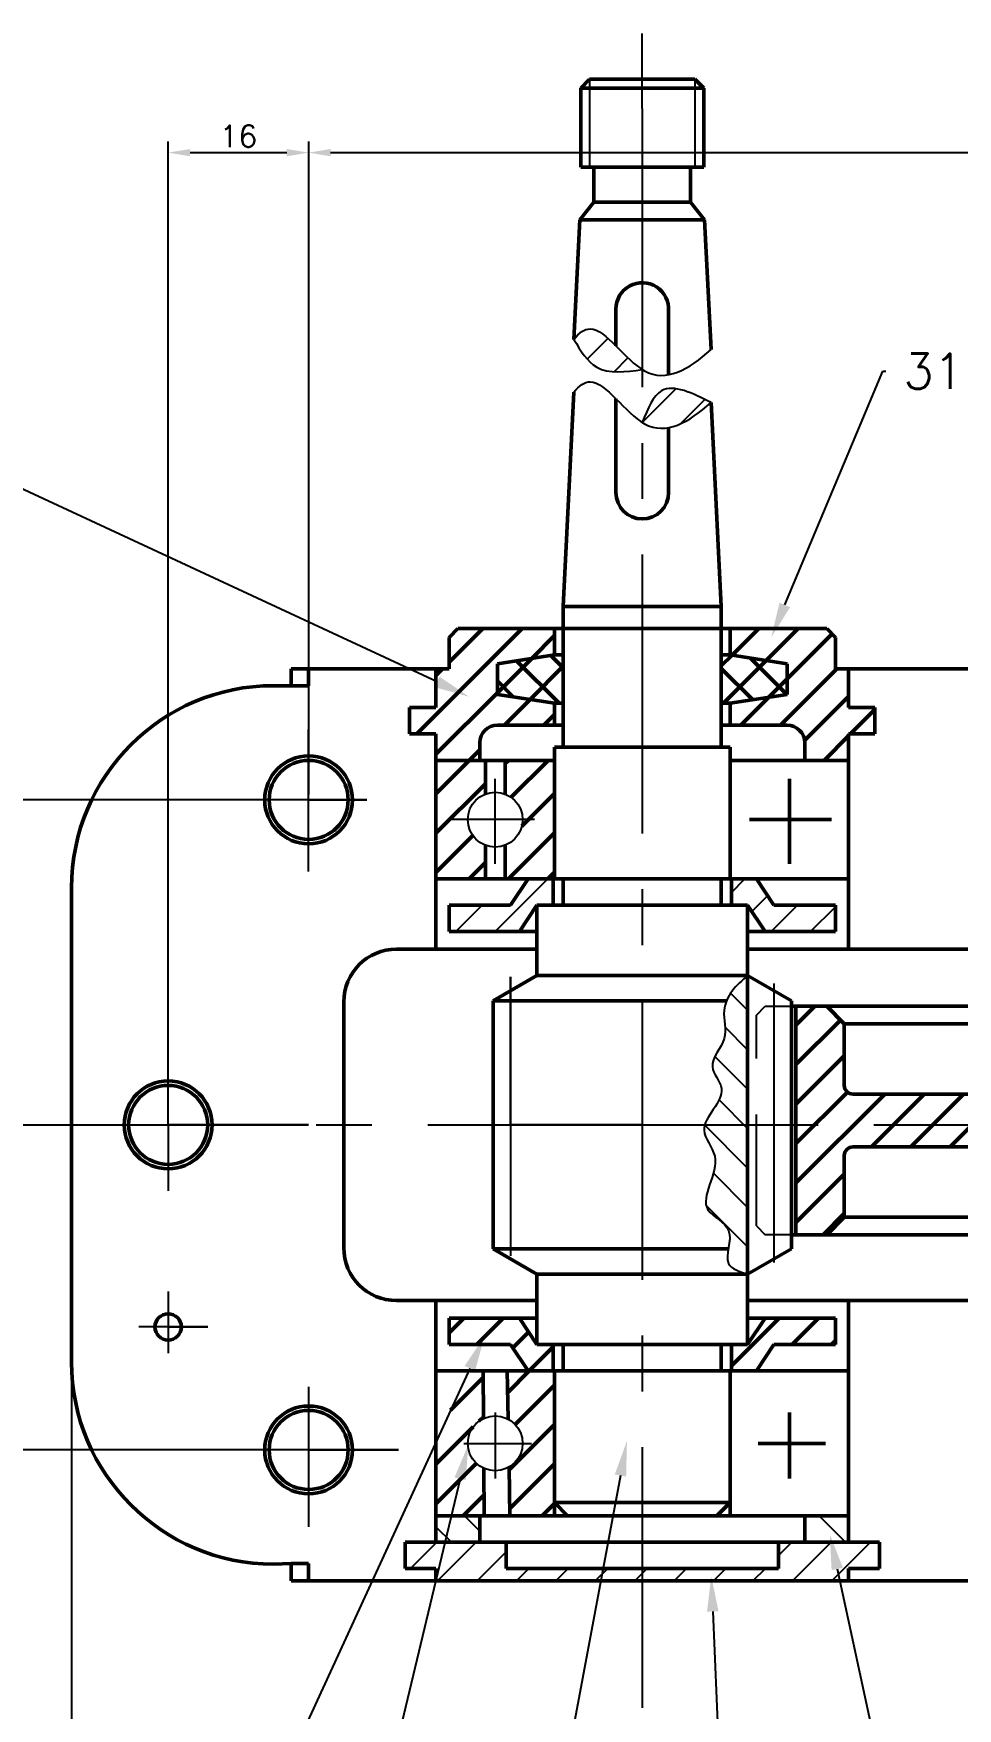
# Model space of a CAD drawing. Header units: millimetres. Extents: x 0 to 3256, y 0 to 1469.
# Drawn here: x 1073 to 1178.2, y 374.8 to 565.5 of the extents above; entities that cross this region are included whole.
import ezdxf
from ezdxf import colors
from ezdxf.entities.mleader import LeaderData, LeaderLine
from ezdxf.math import Vec2, Vec3

# ---------------------------------------------------------------- set-up
doc = ezdxf.new("R2010")
doc.units = ezdxf.units.MM
doc.linetypes.add('CENTER', pattern=[50.8, 31.75, -6.35, 6.35, -6.35])
doc.linetypes.add('DASHED', pattern=[19.05, 12.7, -6.35])
doc.layers.add('图层1', color=7, linetype='Continuous', lineweight=50)
doc.layers.add('图层2', color=240, linetype='CENTER')
doc.layers.add('图层3', color=100, linetype='DASHED')
doc.styles.get("Standard").update_dxf_attribs({"font": 'txt', "bigfont": 'gbcbig.shx'})
doc.dimstyles.new('ISO-25', dxfattribs={"dimtxt": 2.5, "dimasz": 2.5, "dimexe": 1.25, "dimexo": 0.625, "dimtad": 1, "dimtxsty": 'Standard', "dimcen": 2.5, "dimadec": 0, "dimazin": 0, "dimtfac": 1, "dimtmove": 0, "dimatfit": 3, "dimfxl": 1, "dimarcsym": 0})
pattern_1 = [(135, (100.4694, -76.8676), (-2.245064, -2.245064), [])]
pattern_2 = [(45, (100.4694, -76.8676), (-2.245064, 2.245064), [])]

# ---------------------------------------------------------------- blocks, each defined once
blk = doc.blocks.new('*D1')
at = {"color": 0, "lineweight": -2, "transparency": 16777216}
for p, q in [((1103.67, 478.27), (1059.48, 478.27)), ((1060.73, 475.77), (1060.73, 406.77)), ((1103.67, 404.27), (1059.48, 404.27))]:
    blk.add_line(p, q, dxfattribs=at)
at = {"color": 0, "transparency": 16777216}
for points in [[(1060.31, 475.77), (1061.15, 475.77), (1060.73, 478.27)], [(1060.31, 406.77), (1061.15, 406.77), (1060.73, 404.27)]]:
    blk.add_solid(points, dxfattribs=at)
at = {"layer": 'Defpoints', "color": 0, "transparency": 16777216}
for p in [(1104.3, 478.27), (1060.73, 404.27), (1104.3, 404.27)]:
    blk.add_point(p, dxfattribs=at)
at = {"color": 0, "transparency": 16777216, "insert": (1058.85, 441.27), "char_height": 2.5, "attachment_point": 5, "rotation": 90}
blk.add_mtext('74', dxfattribs=at)
blk = doc.blocks.new('*D3')
at = {"color": 0, "lineweight": -2, "transparency": 16777216}
for p, q in [((1088.3, 441.9), (1088.3, 553.2)), ((1104.3, 478.9), (1104.3, 553.2)), ((1090.8, 551.95), (1101.8, 551.95))]:
    blk.add_line(p, q, dxfattribs=at)
at = {"color": 0, "transparency": 16777216}
for points in [[(1090.8, 552.36), (1090.8, 551.53), (1088.3, 551.95)], [(1101.8, 552.36), (1101.8, 551.53), (1104.3, 551.95)]]:
    blk.add_solid(points, dxfattribs=at)
at = {"layer": 'Defpoints', "color": 0, "transparency": 16777216}
for p in [(1104.3, 551.95), (1104.3, 478.27), (1088.3, 441.27)]:
    blk.add_point(p, dxfattribs=at)
at = {"color": 0, "transparency": 16777216, "insert": (1096.3, 553.82), "char_height": 2.5, "attachment_point": 5}
blk.add_mtext('16', dxfattribs=at)
blk = doc.blocks.new('*D4')
at = {"color": 0, "lineweight": -2, "transparency": 16777216}
for p, q in [((1104.3, 478.9), (1104.3, 553.2)), ((1262.3, 478.9), (1262.3, 553.2)), ((1106.8, 551.95), (1259.8, 551.95))]:
    blk.add_line(p, q, dxfattribs=at)
at = {"color": 0, "transparency": 16777216}
for points in [[(1106.8, 552.36), (1106.8, 551.53), (1104.3, 551.95)], [(1259.8, 552.36), (1259.8, 551.53), (1262.3, 551.95)]]:
    blk.add_solid(points, dxfattribs=at)
at = {"layer": 'Defpoints', "color": 0, "transparency": 16777216}
for p in [(1262.3, 551.95), (1104.3, 478.27), (1262.3, 478.27)]:
    blk.add_point(p, dxfattribs=at)
at = {"color": 0, "transparency": 16777216, "insert": (1183.3, 553.82), "char_height": 2.5, "attachment_point": 5}
blk.add_mtext('158', dxfattribs=at)
blk = doc.blocks.new('*D6')
at = {"color": 0, "lineweight": -2, "transparency": 16777216}
for p, q in [((1077.3, 440.65), (1077.3, 322.28)), ((1307.3, 440.65), (1307.3, 322.28)), ((1079.8, 323.53), (1304.8, 323.53))]:
    blk.add_line(p, q, dxfattribs=at)
at = {"color": 0, "transparency": 16777216}
for points in [[(1079.8, 323.95), (1079.8, 323.12), (1077.3, 323.53)], [(1304.8, 323.95), (1304.8, 323.12), (1307.3, 323.53)]]:
    blk.add_solid(points, dxfattribs=at)
at = {"layer": 'Defpoints', "color": 0, "transparency": 16777216}
for p in [(1077.3, 441.27), (1307.3, 441.27), (1307.3, 323.53)]:
    blk.add_point(p, dxfattribs=at)
at = {"color": 0, "transparency": 16777216, "insert": (1192.3, 325.41), "char_height": 2.5, "attachment_point": 5}
blk.add_mtext('230', dxfattribs=at)

msp = doc.modelspace()

# ---------------------------------------------------------------- hatches: boundary and pattern name
h = msp.add_hatch()
h.set_pattern_fill('ANSI31')
h.set_pattern_definition([(45, (100.4694, -94.0235), (-2.245064, 2.245064), [])])
edge = h.paths.add_edge_path()
edge.add_spline(control_points=[(1142.297, 527.263), (1140.156, 528.603), (1137.314, 533.12), (1135.099, 531.432), (1134.516, 530.691)], knot_values=[4.0691844, 4.0691844, 4.0691844, 4.0691844, 11.586957, 14.4436749, 14.4436749, 14.4436749, 14.4436749], degree=3, periodic=0)
edge.add_spline(control_points=[(1134.516, 530.691), (1135.269, 529.416), (1136.977, 526.52), (1140.388, 526.996), (1142.297, 527.263)], knot_values=[0, 0, 0, 0, 4.0947117, 9.2926471, 9.2926471, 9.2926471, 9.2926471], degree=3, periodic=0)
edge = h.paths.add_edge_path()
edge.add_spline(control_points=[(1142.297, 521.24), (1142.385, 521.185), (1144.923, 519.692), (1147.561, 521.21), (1150.135, 523.506)], knot_values=[14.4436749, 14.4436749, 14.4436749, 14.4436749, 14.7542964, 23.3437966, 23.3437966, 23.3437966, 23.3437966], degree=3, periodic=0)
edge.add_spline(control_points=[(1150.135, 523.506), (1148.017, 524.556), (1144.34, 526.379), (1142.905, 522.77), (1142.297, 521.24)], knot_values=[0, 0, 0, 0, 5.7698561, 10.0148919, 10.0148919, 10.0148919, 10.0148919], degree=3, periodic=0)
h = msp.add_hatch()
h.set_pattern_fill('ANSI31')
h.set_pattern_definition(pattern_2)
h.paths.add_polyline_path([(1132.147, 466.272), (1132.147, 469.272), (1129.297, 469.272), (1127.297, 466.272), (1120.297, 466.272), (1120.297, 463.272), (1128.297, 463.272), (1130.297, 466.272)])
h = msp.add_hatch()
h.set_pattern_fill('ANSI31')
h.set_pattern_definition(pattern_2)
h.paths.add_polyline_path([(1157.297, 466.272), (1155.297, 469.272), (1152.447, 469.272), (1152.447, 466.272), (1154.297, 466.272), (1156.297, 463.272), (1164.297, 463.272), (1164.297, 466.272)])
h = msp.add_hatch()
h.set_pattern_fill('ANSI31', angle=90)
h.set_pattern_definition(pattern_1)
edge = h.paths.add_edge_path()
edge.add_spline(control_points=[(1154.297, 458.272), (1153.661, 457.725), (1152.704, 456.904), (1152.053, 455.781), (1151.892, 455.385)], knot_values=[0, 0, 0, 0, 2.5079653, 3.7699036, 3.7699036, 3.7699036, 3.7699036], degree=3, periodic=0)
edge.add_spline(control_points=[(1151.892, 455.385), (1151.752, 455.041), (1151.375, 453.63), (1152.344, 450.934), (1149.318, 448.153), (1152.531, 444.868), (1149.818, 442.632), (1149.411, 441.272)], knot_values=[3.7699036, 3.7699036, 3.7699036, 3.7699036, 4.8698192, 8.0860386, 11.5673152, 14.2232473, 18.7100379, 18.7100379, 18.7100379, 18.7100379], degree=3, periodic=0)
edge.add_line((1149.411, 441.272), (1154.297, 441.272))
edge.add_line((1154.297, 441.272), (1154.297, 458.272))
edge = h.paths.add_edge_path()
edge.add_line((1154.297, 441.272), (1149.411, 441.272))
edge.add_spline(control_points=[(1149.411, 441.272), (1149.349, 441.066), (1149.167, 439.901), (1152.128, 436.978), (1147.628, 431.768), (1152.622, 429.915), (1152.213, 427.886), (1152.093, 427.159)], knot_values=[18.7100379, 18.7100379, 18.7100379, 18.7100379, 19.3909373, 22.5715982, 28.7323075, 32.0626184, 34.0768184, 34.0768184, 34.0768184, 34.0768184], degree=3, periodic=0)
edge.add_spline(control_points=[(1152.093, 427.159), (1151.989, 426.528), (1151.799, 425.072), (1153.373, 424.568), (1154.297, 424.272)], knot_values=[34.0768184, 34.0768184, 34.0768184, 34.0768184, 35.8249971, 38.3057869, 38.3057869, 38.3057869, 38.3057869], degree=3, periodic=0)
edge.add_line((1154.297, 424.272), (1154.297, 441.272))
h = msp.add_hatch()
h.set_pattern_fill('ANSI31', angle=90)
h.set_pattern_definition(pattern_1)
h.paths.add_polyline_path([(1123.797, 396.772), (1118.797, 396.772), (1118.797, 393.772), (1123.797, 393.772)])
h.paths.add_polyline_path([(1165.797, 393.772), (1165.797, 396.772), (1160.797, 396.772), (1160.797, 393.772)])
h = msp.add_hatch()
h.set_pattern_fill('ANSI31')
h.set_pattern_definition(pattern_2)
h.paths.add_polyline_path([(1126.797, 393.772), (1118.797, 393.772), (1115.297, 393.772), (1115.297, 390.772), (1118.797, 390.772), (1118.797, 389.359), (1142.297, 389.359), (1142.297, 390.772), (1126.797, 390.772)])
h.paths.add_polyline_path([(1169.297, 393.772), (1157.797, 393.772), (1157.797, 390.772), (1142.297, 390.772), (1142.297, 389.359), (1165.797, 389.359), (1165.797, 390.772), (1169.297, 390.772)])
at = {"layer": '图层1'}
h = msp.add_hatch(dxfattribs=at)
h.set_pattern_fill('ANSI31')
h.set_pattern_definition(pattern_2)
h.paths.add_polyline_path([(1132.297, 494.772), (1132.297, 497.772), (1121.297, 497.772), (1120.297, 496.772), (1120.297, 493.185), (1118.797, 493.185), (1118.797, 491.272), (1118.797, 488.772), (1115.797, 488.772), (1115.797, 485.772), (1118.797, 485.772), (1118.797, 482.772), (1123.797, 482.772), (1123.797, 484.772, -0.4142136), (1125.797, 486.772), (1132.297, 486.772), (1132.297, 489.272), (1125.797, 490.272), (1125.797, 493.772)])
h.paths.add_polyline_path([(1164.297, 496.772), (1163.297, 497.772), (1152.297, 497.772), (1152.297, 494.772), (1158.797, 493.772), (1158.797, 490.272), (1152.297, 489.272), (1152.297, 486.772), (1158.797, 486.772, -0.4142136), (1160.797, 484.772), (1160.797, 482.772), (1165.797, 482.772), (1165.797, 485.772), (1168.797, 485.772), (1168.797, 488.772), (1165.797, 488.772), (1165.797, 492.772), (1165.797, 493.185), (1164.297, 493.185)])
h = msp.add_hatch(dxfattribs=at)
h.set_pattern_fill('ANSI37')
h.set_pattern_definition([(45, (100.4694, -76.8676), (-2.245064, 2.245064), []), (135, (100.4694, -76.8676), (-2.245064, -2.245064), [])])
h.paths.add_polyline_path([(1132.297, 489.272), (1133.297, 489.272), (1133.297, 494.772), (1132.297, 494.772), (1125.797, 493.772), (1125.797, 490.272)])
h.paths.add_polyline_path([(1152.297, 494.772), (1151.297, 494.772), (1151.297, 489.272), (1152.297, 489.272), (1158.797, 490.272), (1158.797, 493.772)])
h = msp.add_hatch(dxfattribs=at)
h.set_pattern_fill('ANSI31')
h.set_pattern_definition(pattern_2)
h.paths.add_polyline_path([(1181.297, 466.772), (1187.967, 466.772), (1187.967, 471, -0.3180805), (1185.297, 474.772, -0.3180805), (1187.967, 478.544), (1187.967, 482.772), (1181.297, 482.772)])
h.paths.add_polyline_path([(1193.297, 474.772, -0.3180805), (1190.627, 471), (1190.627, 466.772), (1193.797, 466.772), (1197.297, 466.772), (1197.297, 480.772), (1197.297, 482.772), (1190.627, 482.772), (1190.627, 478.544, -0.3180805)])
h.paths.add_polyline_path([(1124.422, 478.938), (1124.422, 482.772), (1123.797, 482.772), (1118.797, 482.772), (1118.797, 469.272), (1124.422, 469.272), (1124.422, 473.107, -0.310029), (1122.422, 476.022, -0.310029)])
h.paths.add_polyline_path([(1128.672, 476.022, -0.310029), (1126.672, 473.107), (1126.672, 469.272), (1132.297, 469.272), (1132.297, 482.772), (1126.672, 482.772), (1126.672, 478.938, -0.310029)])
h.paths.add_polyline_path([(1124.203, 407.844), (1124.172, 413.272), (1122.525, 413.272), (1118.797, 405.175), (1118.797, 396.772), (1124.269, 396.772), (1124.237, 402.185, -0.2925102), (1122.422, 405.022, -0.2893235)])
h.paths.add_polyline_path([(1127.024, 407.776, -0.2763172), (1128.672, 405.022, -0.2663313), (1127.125, 402.325), (1127.229, 396.772), (1132.297, 396.772), (1132.297, 398.272), (1132.297, 413.272), (1129.297, 413.272), (1126.922, 413.272)])
h.paths.add_polyline_path([(1187.967, 411.544), (1187.967, 415.772), (1181.297, 415.772), (1181.297, 399.772), (1187.967, 399.772), (1187.967, 404, -0.3180805), (1185.297, 407.772, -0.3180805)])
h.paths.add_polyline_path([(1193.297, 407.772, -0.3162241), (1190.652, 404.009), (1190.661, 399.772), (1197.297, 399.772), (1197.297, 413.772), (1197.297, 415.772), (1194.297, 415.772), (1190.627, 415.772), (1190.636, 411.541, -0.3174131)])
h = msp.add_hatch(dxfattribs=at)
h.set_pattern_fill('ANSI31')
h.set_pattern_definition(pattern_2)
h.paths.add_polyline_path([(1165.297, 452.772), (1163.297, 454.772), (1159.797, 454.772), (1159.797, 441.272), (1196.297, 441.272), (1196.297, 453.772), (1197.297, 453.772), (1197.297, 454.772), (1190.297, 454.772), (1188.297, 452.772), (1188.297, 445.772, -0.4142136), (1187.297, 444.772), (1166.297, 444.772, -0.4142136), (1165.297, 445.772)])
h.paths.add_polyline_path([(1165.297, 437.772, -0.4142136), (1166.297, 438.772), (1187.297, 438.772, -0.4142136), (1188.297, 437.772), (1188.297, 430.772), (1190.297, 428.772), (1196.297, 428.772), (1196.297, 441.272), (1159.797, 441.272), (1159.797, 428.772), (1163.297, 428.772), (1165.297, 430.772)])
h.paths.add_polyline_path([(1236.297, 452.772), (1234.297, 454.772), (1227.297, 454.772), (1227.297, 453.772), (1228.297, 453.772), (1228.297, 441.272), (1264.797, 441.272), (1264.797, 454.772), (1261.297, 454.772), (1259.297, 452.772), (1259.297, 445.772, -0.4142136), (1258.297, 444.772), (1237.297, 444.772, -0.4142136), (1236.297, 445.772)])
h.paths.add_polyline_path([(1236.297, 437.772, -0.4142136), (1237.297, 438.772), (1258.297, 438.772, -0.4142136), (1259.297, 437.772), (1259.297, 430.772), (1261.297, 428.772), (1264.797, 428.772), (1264.797, 441.272), (1228.297, 441.272), (1228.297, 428.772), (1234.297, 428.772), (1236.297, 430.772)])
h = msp.add_hatch(dxfattribs=at)
h.set_pattern_fill('ANSI31')
h.set_pattern_definition(pattern_2)
h.paths.add_polyline_path([(1120.297, 419.272), (1120.297, 416.272), (1127.297, 416.272), (1129.297, 413.272), (1132.147, 413.272), (1132.147, 416.272), (1130.297, 416.272), (1128.297, 419.272)])
h = msp.add_hatch(dxfattribs=at)
h.set_pattern_fill('ANSI31')
h.set_pattern_definition(pattern_2)
h.paths.add_polyline_path([(1164.297, 416.272), (1164.297, 419.272), (1156.297, 419.272), (1154.297, 416.272), (1152.446, 416.272), (1152.446, 413.272), (1155.297, 413.272), (1157.297, 416.272)])

# ---------------------------------------------------------------- linework, layer by layer
at = {"color": 7}
for p, q in [((1136.297, 560.295), (1136.297, 550.295)), ((1148.297, 560.295), (1148.297, 550.295)), ((1118.797, 396.772), (1118.797, 393.772)), ((1142.297, 393.772), (1126.797, 393.772)), ((1142.297, 393.772), (1157.797, 393.772)), ((1169.297, 393.772), (1169.297, 393.772)), ((1169.297, 393.772), (1169.297, 393.772))]:
    msp.add_line(p, q, dxfattribs=at)
for centre in [(1125.547, 476.022), (1125.547, 405.022)]:
    msp.add_circle(centre, 3.125, dxfattribs=at)
for points in [[(1134.516, 530.691), (1135.099, 531.432), (1137.381, 533.17), (1142.695, 524.433), (1147.561, 527.232), (1150.135, 529.529)], [(1134.516, 524.669), (1135.099, 525.41), (1137.381, 527.148), (1142.695, 518.411), (1147.561, 521.21), (1150.135, 523.506)]]:
    msp.add_open_spline(points, degree=3, knots=[4.0691844, 4.0691844, 4.0691844, 4.0691844, 6.9259023, 14.7542964, 23.3437966, 23.3437966, 23.3437966, 23.3437966], dxfattribs=at)
for points in [[(1134.516, 530.691), (1137.105, 527.519), (1142.297, 527.263)], [(1150.135, 523.506), (1144.524, 524.854), (1142.297, 521.24)], [(1154.297, 458.272), (1152.523, 456.499), (1151.619, 454.317), (1151.619, 451.1), (1150.287, 447.884), (1151.304, 445.43), (1149.326, 440.656), (1150.543, 437.717), (1149.779, 431.604), (1152.134, 429.249), (1152.134, 425.487), (1154.297, 424.272)]]:
    msp.add_spline(points, degree=3, dxfattribs=at)
at = {"layer": '图层1', "color": 7}
for p, q in [((1136.297, 560.295), (1135.297, 559.295)), ((1149.297, 559.295), (1135.297, 559.295)), ((1135.297, 559.295), (1135.297, 550.295)), ((1142.297, 560.295), (1136.297, 560.295)), ((1142.297, 560.295), (1148.297, 560.295)), ((1148.297, 560.295), (1149.297, 559.295)), ((1149.297, 550.295), (1149.297, 559.295)), ((1135.297, 550.295), (1136.797, 550.295)), ((1136.797, 546.295), (1136.797, 550.295)), ((1136.797, 550.295), (1147.797, 550.295)), ((1142.297, 550.295), (1149.297, 550.295)), ((1147.797, 550.295), (1147.797, 546.295)), ((1136.797, 546.295), (1135.197, 544.295)), ((1147.797, 546.295), (1136.797, 546.295)), ((1142.297, 546.295), (1147.797, 546.295)), ((1147.797, 546.295), (1149.397, 544.295)), ((1135.197, 544.295), (1134.516, 530.691)), ((1142.297, 544.295), (1135.197, 544.295)), ((1142.297, 544.295), (1149.397, 544.295)), ((1149.397, 544.295), (1150.135, 529.529)), ((1139.297, 534.143), (1139.297, 529.956)), ((1145.297, 534.143), (1145.297, 526.668)), ((1134.516, 524.669), (1133.297, 500.272)), ((1139.297, 523.933), (1139.297, 522.255)), ((1150.135, 523.506), (1151.297, 500.272)), ((1139.297, 522.255), (1139.297, 513.249)), ((1145.297, 513.249), (1145.297, 520.645)), ((1133.297, 484.272), (1133.297, 500.272)), ((1133.297, 500.272), (1151.297, 500.272)), ((1151.297, 500.272), (1151.297, 484.272)), ((1120.297, 496.772), (1121.297, 497.772)), ((1121.297, 497.772), (1163.297, 497.772)), ((1132.297, 494.772), (1132.297, 497.772)), ((1152.297, 494.772), (1152.297, 497.772)), ((1164.297, 496.772), (1163.297, 497.772)), ((1120.297, 493.185), (1120.297, 496.772)), ((1164.297, 496.772), (1164.297, 493.185)), ((1125.797, 493.772), (1132.297, 494.772)), ((1133.297, 494.772), (1132.297, 494.772)), ((1151.297, 494.772), (1152.297, 494.772)), ((1152.297, 494.772), (1151.297, 494.772)), ((1152.297, 494.772), (1158.797, 493.772)), ((1102.297, 491.185), (1102.297, 493.185)), ((1102.297, 493.185), (1120.297, 493.185)), ((1104.297, 491.272), (1104.297, 493.185)), ((1118.797, 491.272), (1118.797, 493.185)), ((1118.797, 488.772), (1118.797, 492.772)), ((1125.797, 493.772), (1125.797, 490.272)), ((1158.797, 493.772), (1158.797, 490.272)), ((1164.297, 493.185), (1282.297, 493.185)), ((1165.797, 491.272), (1165.797, 493.185)), ((1165.797, 492.772), (1165.797, 488.772)), ((1102.297, 491.272), (1100.297, 491.272)), ((1102.297, 491.272), (1104.297, 491.272)), ((1118.797, 488.772), (1118.797, 491.272)), ((1125.797, 490.272), (1132.297, 489.272)), ((1152.297, 489.272), (1158.797, 490.272)), ((1165.797, 491.272), (1165.797, 488.772)), ((1115.797, 485.772), (1115.797, 488.772)), ((1115.797, 488.772), (1118.797, 488.772)), ((1132.297, 486.772), (1132.297, 489.272)), ((1133.297, 489.272), (1132.297, 489.272)), ((1151.297, 489.272), (1152.297, 489.272)), ((1152.297, 486.772), (1152.297, 489.272)), ((1165.797, 488.772), (1168.797, 488.772)), ((1168.797, 488.772), (1168.797, 485.772)), ((1125.797, 486.772), (1133.297, 486.772)), ((1133.297, 486.772), (1132.297, 486.772)), ((1151.297, 486.772), (1158.797, 486.772)), ((1151.297, 486.772), (1152.297, 486.772)), ((1118.797, 485.772), (1115.797, 485.772)), ((1118.797, 461.272), (1118.797, 485.772)), ((1118.797, 482.772), (1118.797, 485.772)), ((1123.797, 482.772), (1123.797, 484.772)), ((1160.797, 484.772), (1160.797, 482.772)), ((1168.797, 485.772), (1165.797, 485.772)), ((1165.797, 485.772), (1165.797, 482.772)), ((1165.797, 485.772), (1165.797, 461.272)), ((1132.297, 482.772), (1118.797, 482.772)), ((1132.297, 482.772), (1123.797, 482.772)), ((1125.547, 482.772), (1124.422, 482.772)), ((1124.422, 482.772), (1124.422, 478.938)), ((1125.547, 482.772), (1126.672, 482.772)), ((1126.672, 482.772), (1126.672, 478.938)), ((1132.297, 469.272), (1132.297, 484.272)), ((1132.297, 484.272), (1142.297, 484.272)), ((1142.297, 484.272), (1152.297, 484.272)), ((1152.297, 484.272), (1152.297, 469.272)), ((1165.797, 482.772), (1152.297, 482.772)), ((1165.797, 482.772), (1165.797, 476.022)), ((1159.047, 470.979), (1159.047, 480.654)), ((1163.836, 476.022), (1154.517, 476.022)), ((1124.422, 473.107), (1124.422, 469.272)), ((1126.672, 473.107), (1126.672, 469.272)), ((1133.297, 469.272), (1118.797, 469.272)), ((1129.297, 469.272), (1127.297, 466.272)), ((1142.297, 469.272), (1132.147, 469.272)), ((1132.147, 469.272), (1132.147, 466.272)), ((1132.297, 469.272), (1133.297, 469.272)), ((1133.297, 469.272), (1133.297, 466.272)), ((1133.297, 469.272), (1151.297, 469.272)), ((1142.297, 469.272), (1152.447, 469.272)), ((1151.297, 466.272), (1151.297, 469.272)), ((1151.297, 469.272), (1152.297, 469.272)), ((1151.297, 469.272), (1165.797, 469.272)), ((1152.297, 469.272), (1151.297, 469.272)), ((1152.447, 469.272), (1152.447, 466.272)), ((1155.297, 469.272), (1157.297, 466.272)), ((1077.297, 468.272), (1077.297, 414.272)), ((1120.297, 463.272), (1120.297, 466.272)), ((1120.297, 466.272), (1127.297, 466.272)), ((1128.297, 463.272), (1130.297, 466.272)), ((1154.297, 466.272), (1130.297, 466.272)), ((1130.297, 466.272), (1130.297, 458.272)), ((1154.297, 441.272), (1154.297, 466.272)), ((1156.297, 463.272), (1154.297, 466.272)), ((1164.297, 466.272), (1157.297, 466.272)), ((1164.297, 463.272), (1164.297, 466.272)), ((1130.297, 463.272), (1120.297, 463.272)), ((1130.297, 463.272), (1128.297, 463.272)), ((1154.297, 463.272), (1164.297, 463.272)), ((1154.297, 463.272), (1156.297, 463.272)), ((1114.297, 461.272), (1130.297, 461.272)), ((1154.297, 461.272), (1193.797, 461.272)), ((1130.297, 458.272), (1125.297, 455.385)), ((1130.297, 458.272), (1154.297, 458.272)), ((1154.297, 458.272), (1159.297, 455.385)), ((1108.297, 455.272), (1108.297, 427.272)), ((1125.297, 455.385), (1125.297, 427.159)), ((1125.297, 455.385), (1151.892, 455.385)), ((1159.297, 455.385), (1159.297, 427.159)), ((1159.297, 454.772), (1197.297, 454.772)), ((1159.797, 428.772), (1159.797, 454.772)), ((1165.297, 452.772), (1163.297, 454.772)), ((1165.297, 445.772), (1165.297, 452.772)), ((1165.297, 452.772), (1165.297, 452.772)), ((1165.297, 452.772), (1188.297, 452.772)), ((1187.297, 444.772), (1166.297, 444.772)), ((1154.297, 416.272), (1154.297, 441.272)), ((1166.297, 438.772), (1187.297, 438.772)), ((1165.297, 430.772), (1165.297, 437.772)), ((1165.297, 430.772), (1163.297, 428.772)), ((1188.297, 430.772), (1165.297, 430.772)), ((1130.297, 424.272), (1125.297, 427.159)), ((1125.297, 427.159), (1152.093, 427.159)), ((1154.297, 424.272), (1159.297, 427.159)), ((1212.297, 428.772), (1159.297, 428.772)), ((1212.297, 428.772), (1159.797, 428.772)), ((1212.297, 428.772), (1159.797, 428.772)), ((1130.297, 424.272), (1154.297, 424.272)), ((1130.297, 424.272), (1130.297, 416.272)), ((1114.297, 421.272), (1130.297, 421.272)), ((1118.797, 393.772), (1118.797, 421.272)), ((1154.297, 421.272), (1194.297, 421.272)), ((1165.797, 421.272), (1165.797, 393.772)), ((1130.297, 419.272), (1120.297, 419.272)), ((1120.297, 419.272), (1120.297, 416.272)), ((1130.297, 419.272), (1128.297, 419.272)), ((1128.297, 419.272), (1130.297, 416.272)), ((1154.297, 419.272), (1164.297, 419.272)), ((1154.297, 419.272), (1156.297, 419.272)), ((1156.297, 419.272), (1154.297, 416.272)), ((1164.297, 419.272), (1164.297, 416.272)), ((1120.297, 416.272), (1127.297, 416.272)), ((1129.297, 413.272), (1127.297, 416.272)), ((1130.297, 416.272), (1154.297, 416.272)), ((1142.297, 416.272), (1132.147, 416.272)), ((1132.147, 416.272), (1132.147, 413.272)), ((1133.297, 416.272), (1133.297, 413.272)), ((1151.297, 413.272), (1151.297, 416.272)), ((1152.446, 413.272), (1152.446, 416.272)), ((1155.297, 413.272), (1157.297, 416.272)), ((1164.297, 416.272), (1157.297, 416.272)), ((1132.297, 413.272), (1118.797, 413.272)), ((1124.172, 413.272), (1124.203, 407.844)), ((1125.547, 413.272), (1126.922, 413.283)), ((1126.922, 413.283), (1127.024, 407.776)), ((1142.297, 413.272), (1129.297, 413.272)), ((1132.297, 398.272), (1132.297, 413.272)), ((1132.297, 413.272), (1142.297, 413.272)), ((1133.297, 413.272), (1142.297, 413.272)), ((1142.297, 413.272), (1151.297, 413.272)), ((1142.297, 413.272), (1152.297, 413.272)), ((1142.297, 413.272), (1155.297, 413.272)), ((1152.297, 413.272), (1152.297, 398.272)), ((1152.297, 413.272), (1165.797, 413.272)), ((1152.297, 413.272), (1152.297, 405.022)), ((1152.297, 413.272), (1159.047, 413.272)), ((1159.047, 408.529), (1159.047, 401.023)), ((1159.047, 408.529), (1159.047, 401.023)), ((1155.482, 405.022), (1163.18, 405.022)), ((1155.482, 405.022), (1163.18, 405.022)), ((1127.125, 402.325), (1127.228, 396.786)), ((1124.237, 402.185), (1124.269, 396.772)), ((1133.797, 396.772), (1118.797, 396.772)), ((1118.797, 396.772), (1165.797, 396.772)), ((1142.297, 396.772), (1123.797, 396.772)), ((1123.797, 396.772), (1123.797, 393.772)), ((1152.297, 398.272), (1132.297, 398.272)), ((1132.297, 398.272), (1133.797, 396.772)), ((1132.297, 398.272), (1132.297, 396.772)), ((1142.297, 396.772), (1133.797, 396.772)), ((1142.297, 396.772), (1150.797, 396.772)), ((1142.297, 396.772), (1160.797, 396.772)), ((1150.797, 396.772), (1152.297, 398.272)), ((1152.297, 398.272), (1152.297, 396.772)), ((1160.797, 396.772), (1157.797, 396.772)), ((1160.797, 396.772), (1160.797, 393.772)), ((1118.797, 393.772), (1118.797, 395.272)), ((1115.297, 390.772), (1115.297, 393.772)), ((1115.297, 393.772), (1118.797, 393.772)), ((1118.797, 393.772), (1165.797, 393.772)), ((1126.797, 393.772), (1126.797, 390.772)), ((1142.297, 393.772), (1169.297, 393.772)), ((1157.797, 393.772), (1157.797, 390.772)), ((1169.297, 393.772), (1169.297, 390.772)), ((1100.297, 391.272), (1102.297, 391.359)), ((1102.297, 391.359), (1102.297, 389.359)), ((1102.297, 391.359), (1104.297, 391.359)), ((1104.297, 391.359), (1104.297, 389.359)), ((1102.297, 389.359), (1185.297, 389.359)), ((1118.797, 390.772), (1115.297, 390.772)), ((1118.797, 390.772), (1118.797, 389.272)), ((1157.797, 390.772), (1126.797, 390.772)), ((1165.797, 390.772), (1165.797, 389.272)), ((1169.297, 390.772), (1165.797, 390.772))]:
    msp.add_line(p, q, dxfattribs=at)
for centre, radius in [((1104.297, 478.272), 5), ((1104.297, 478.272), 4.5), ((1088.297, 441.272), 5), ((1088.297, 441.272), 4.5), ((1088.297, 418.272), 1.5), ((1104.297, 404.272), 5), ((1104.297, 404.272), 4.5)]:
    msp.add_circle(centre, radius, dxfattribs=at)
for centre, radius, start, end in [((1142.297, 534.143), 3, 355.5852, 180), ((1142.297, 513.249), 3, 180, 0), ((1100.297, 468.272), 23, 90, 180), ((1125.797, 484.772), 2, 90, 180), ((1158.797, 484.772), 2, 0, 90), ((1114.297, 455.272), 6, 90, 180), ((1166.297, 445.772), 1, 180, 270), ((1166.297, 437.772), 1, 90, 180), ((1114.297, 427.272), 6, 180, 270), ((1100.297, 414.272), 23, 180, 270)]:
    msp.add_arc(centre, radius, start, end, dxfattribs=at)
at = {"layer": '图层2', "color": 7}
for p, q in [((1142.297, 556.989), (1142.297, 565.511)), ((1142.297, 556.989), (1142.297, 374.905)), ((1104.297, 470.127), (1104.297, 486.283)), ((1125.547, 470.979), (1125.547, 480.654)), ((1110.915, 478.272), (1098.79, 478.272)), ((1104.297, 478.272), (1110.915, 478.272)), ((1130.005, 476.022), (1120.372, 476.022)), ((1127.297, 441.272), (1127.297, 458.13)), ((1127.297, 458.13), (1127.297, 424.246)), ((1157.297, 457.367), (1157.297, 423.201)), ((1088.297, 441.272), (1088.297, 448.019)), ((1067.06, 441.272), (1324.065, 441.272)), ((1077.297, 441.272), (1104.297, 441.272)), ((1104.297, 441.272), (1088.297, 441.272)), ((1088.297, 441.272), (1088.297, 433.776)), ((1142.297, 441.272), (1127.297, 441.272)), ((1142.297, 441.272), (1157.297, 441.272)), ((1088.297, 422.297), (1088.297, 418.272)), ((1092.834, 418.272), (1084.963, 418.272)), ((1088.297, 418.272), (1092.834, 418.272)), ((1088.297, 418.272), (1088.297, 415.282)), ((1104.297, 411.455), (1104.297, 395.512)), ((1125.547, 408.529), (1125.547, 401.023)), ((1114.532, 404.272), (1096.237, 404.272)), ((1104.297, 404.272), (1114.532, 404.272)), ((1121.982, 405.022), (1129.68, 405.022))]:
    msp.add_line(p, q, dxfattribs=at)
at = {"layer": '图层3', "color": 7}
for p, q in [((1155.297, 453.772), (1156.297, 454.772)), ((1156.297, 454.772), (1159.297, 454.772)), ((1155.297, 429.772), (1155.297, 453.772)), ((1155.297, 429.772), (1156.297, 428.772)), ((1159.297, 428.772), (1156.297, 428.772))]:
    msp.add_line(p, q, dxfattribs=at)

# ---------------------------------------------------------------- dimensions: what is measured, and where the dimension line sits
at = {"color": 7}
for base, p1, p2, picture, middle in [((1104.297, 551.946), (1088.297, 441.272), (1104.297, 478.272), '*D3', (1096.297, 553.821)), ((1262.297, 551.946), (1104.297, 478.272), (1262.297, 478.272), '*D4', (1183.297, 553.821)), ((1307.297, 323.532), (1077.297, 441.272), (1307.297, 441.272), '*D6', (1192.297, 325.407))]:
    dim = msp.add_linear_dim(base=base, p1=p1, p2=p2, dimstyle='ISO-25', dxfattribs=at)
    dim.commit()
    dim.dimension.update_dxf_attribs({"geometry": picture, "text_midpoint": middle})
dim = msp.add_linear_dim(base=(1060.729, 404.272), p1=(1104.297, 478.272), p2=(1104.297, 404.272), angle=90, dimstyle='ISO-25', dxfattribs=at)
dim.commit()
dim.dimension.update_dxf_attribs({"geometry": '*D1', "text_midpoint": (1058.854, 441.272)})

# ---------------------------------------------------------------- leaders
ml = msp.add_multileader_mtext('Standard', dxfattribs=at)
ml.set_content('30', color=7)
ml.set_leader_properties()
ml.build(insert=Vec2(0, 0))
ml.multileader.update_dxf_attribs({"text_right_attachment_type": 6, "dogleg_length": 0.36})
ctx = ml.context
ctx.base_point, ctx.plane_origin = Vec3(1036.803, 527.832), Vec3(1122.562, 490.01)
ctx.right_attachment, ctx.text_align_type = 6, 2
notes = []
notes.append((ctx, [(0, (1, 1, 0), (1047.163, 525.032), (-1, 0), 0.36, [(0, [(1122.562, 490.01)], 0, [])])]))
ctx.mtext.insert, ctx.mtext.alignment, ctx.mtext.flow_direction = Vec3(1044.803, 529.832), 3, 5
ml = msp.add_multileader_mtext('Standard', dxfattribs=at)
ml.set_content('31', color=7)
ml.set_leader_properties()
ml.build(insert=Vec2(0, 0))
ml.multileader.update_dxf_attribs({"text_right_attachment_type": 6, "dogleg_length": 0.36})
ctx = ml.context
ctx.base_point, ctx.plane_origin = Vec3(1170.046, 527.08), Vec3(1156.983, 496.768)
ctx.right_attachment = 6
notes.append((ctx, [(0, (1, 1, 0), (1169.686, 527.08), (1, 0), 0.36, [(0, [(1156.983, 496.768)], 0, [])])]))
ctx.mtext.insert, ctx.mtext.flow_direction = Vec3(1172.046, 529.08), 5
ml = msp.add_multileader_mtext('Standard', dxfattribs=at)
ml.set_content('29', color=7)
ml.set_leader_properties()
ml.build(insert=Vec2(0, 0))
ml.multileader.update_dxf_attribs({"text_right_attachment_type": 6, "dogleg_length": 0.36})
ctx = ml.context
ctx.base_point, ctx.plane_origin = Vec3(1083.535, 355.347), Vec3(1124.33, 417.191)
ctx.right_attachment, ctx.text_align_type = 6, 2
notes.append((ctx, [(0, (1, 1, 0), (1094.561, 352.547), (-1, 0), 0.36, [(0, [(1124.33, 417.191)], 0, [])])]))
ctx.mtext.insert, ctx.mtext.alignment, ctx.mtext.flow_direction = Vec3(1092.201, 357.347), 3, 5
ml = msp.add_multileader_mtext('Standard', dxfattribs=at)
ml.set_content('28', color=7)
ml.set_leader_properties()
ml.build(insert=Vec2(0, 0))
ml.multileader.update_dxf_attribs({"text_right_attachment_type": 6, "dogleg_length": 0.36})
ctx = ml.context
ctx.base_point, ctx.plane_origin = Vec3(1098.92, 355.347), Vec3(1122.482, 404.878)
ctx.right_attachment, ctx.text_align_type = 6, 2
notes.append((ctx, [(0, (1, 1, 0), (1109.947, 352.547), (-1, 0), 0.36, [(0, [(1122.482, 404.878)], 0, [])])]))
ctx.mtext.insert, ctx.mtext.alignment, ctx.mtext.flow_direction = Vec3(1107.587, 357.347), 3, 5
ml = msp.add_multileader_mtext('Standard', dxfattribs=at)
ml.set_content('27', color=7)
ml.set_leader_properties()
ml.build(insert=Vec2(0, 0))
ml.multileader.update_dxf_attribs({"text_right_attachment_type": 6, "dogleg_length": 0.36})
ctx = ml.context
ctx.base_point, ctx.plane_origin = Vec3(1119.627, 355.347), Vec3(1140.548, 405.288)
ctx.right_attachment, ctx.text_align_type = 6, 2
notes.append((ctx, [(0, (1, 1, 0), (1130.654, 352.547), (-1, 0), 0.36, [(0, [(1140.548, 405.288)], 0, [])])]))
ctx.mtext.insert, ctx.mtext.alignment, ctx.mtext.flow_direction = Vec3(1128.294, 357.347), 3, 5
ml = msp.add_multileader_mtext('Standard', dxfattribs=at)
ml.set_content('25', color=7)
ml.set_leader_properties()
ml.build(insert=Vec2(0, 0))
ml.multileader.update_dxf_attribs({"text_right_attachment_type": 6, "dogleg_length": 0.36})
ctx = ml.context
ctx.base_point, ctx.plane_origin = Vec3(1172.487, 355.347), Vec3(1163.659, 394.643)
ctx.right_attachment = 6
notes.append((ctx, [(0, (1, 1, 0), (1172.127, 355.347), (1, 0), 0.36, [(0, [(1163.659, 394.643)], 0, [])])]))
ctx.mtext.insert, ctx.mtext.flow_direction = Vec3(1174.487, 357.347), 5
ml = msp.add_multileader_mtext('Standard', dxfattribs=at)
ml.set_content('26', color=7)
ml.set_leader_properties()
ml.build(insert=Vec2(0, 0))
ml.multileader.update_dxf_attribs({"text_right_attachment_type": 6, "dogleg_length": 0.36})
ctx = ml.context
ctx.base_point, ctx.plane_origin = Vec3(1151.95, 355.347), Vec3(1150.157, 389.887)
ctx.right_attachment = 6
notes.append((ctx, [(0, (1, 1, 0), (1151.59, 355.347), (1, 0), 0.36, [(0, [(1150.157, 389.887)], 0, [])])]))
ctx.mtext.insert, ctx.mtext.flow_direction = Vec3(1153.95, 357.347), 5
for ctx, leaders in notes:
    for number, flags, end, landing, length, lines in leaders:
        leader = LeaderData()
        leader.index, (leader.has_last_leader_line, leader.has_dogleg_vector, leader.attachment_direction) = number, flags
        leader.last_leader_point, leader.dogleg_vector, leader.dogleg_length = Vec3(end), Vec3(landing), length
        for number, points, colour, breaks in lines:
            line = LeaderLine()
            line.index, line.vertices, line.color, line.breaks = number, Vec3.list(points), colors.encode_raw_color(colour), breaks
            leader.lines.append(line)
        ctx.leaders.append(leader)

doc.saveas('drawing.dxf')
